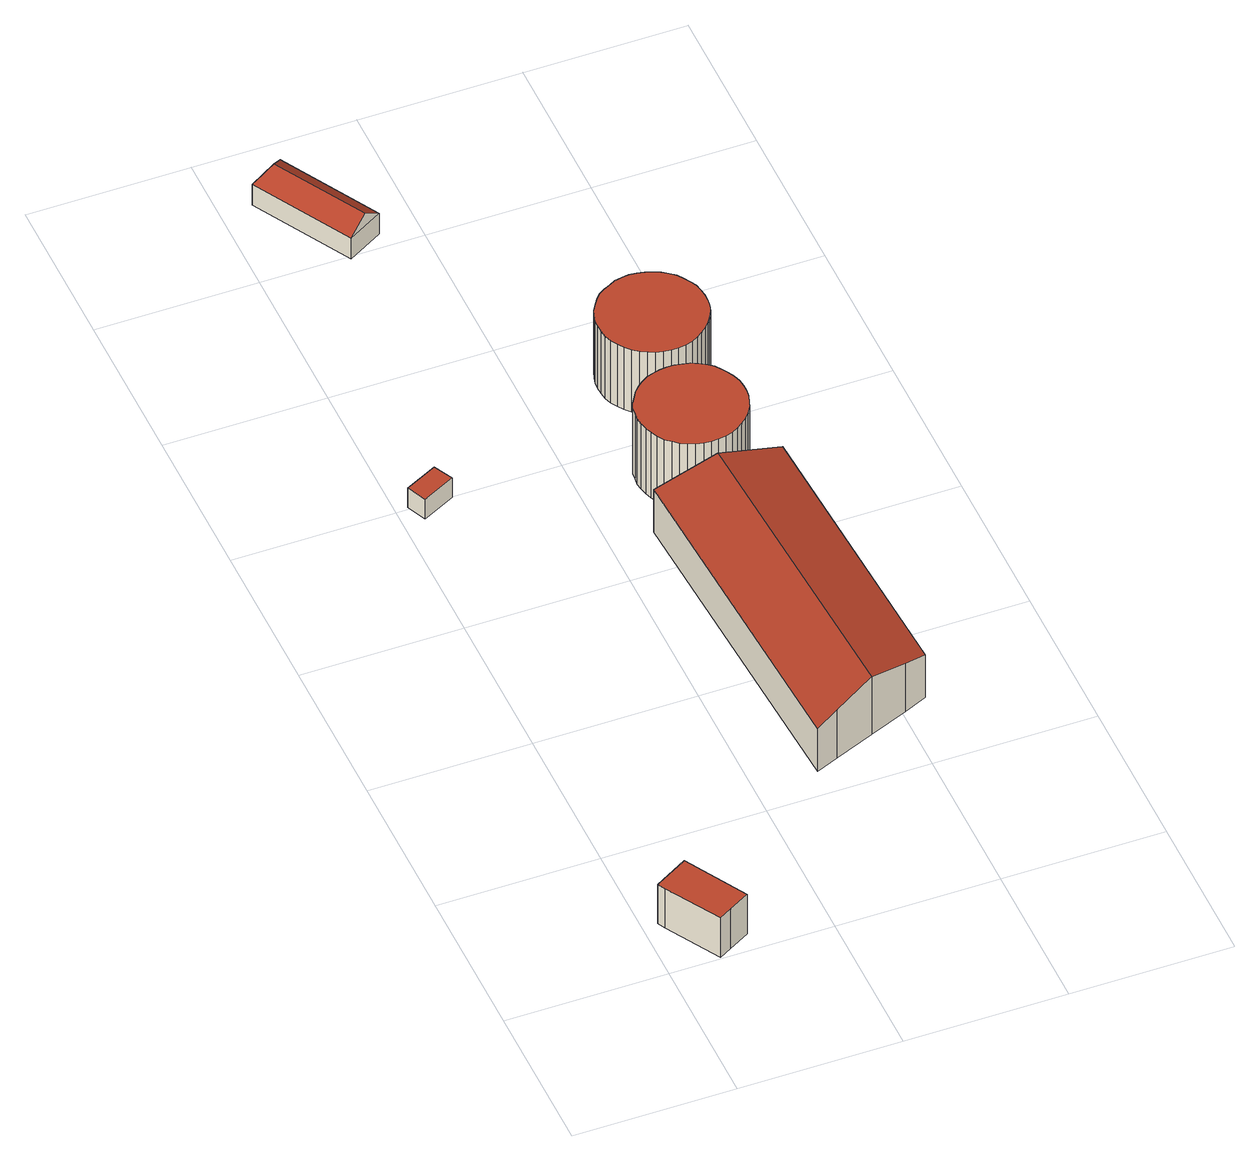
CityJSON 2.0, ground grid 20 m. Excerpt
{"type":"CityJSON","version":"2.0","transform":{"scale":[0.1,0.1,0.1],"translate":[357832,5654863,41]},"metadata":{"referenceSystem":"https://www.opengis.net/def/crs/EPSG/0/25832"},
"CityObjects":{
"building1":{"type":"Building","attributes":{"Geometrietyp2DReferenz":"3000","Gemeindeschluessel":"05316000","function":"31001_2100","roofType":"1000","measuredHeight":6.06},"address":[{"country":"Germany","locality":"Leverkusen","thoroughfareNumber":"41y","thoroughfareName":"CHEMPARK"}],"geometry":[{"type":"Solid","lod":"2","boundaries":[[[[0,1,2,3]],[[4,5,1,0]],[[6,7,5,4]],[[8,9,7,6]],[[10,11,9,8]],[[3,2,11,10]],[[8,6,4,0,3,10]],[[1,5,7,9,11,2]]]],"semantics":{"surfaces":[{"type":"WallSurface"},{"type":"RoofSurface"},{"type":"GroundSurface"}],"values":[[0,0,0,0,0,0,1,2]]}}]},
"building2":{"type":"Building","attributes":{"Geometrietyp2DReferenz":"3000","Gemeindeschluessel":"05316000","function":"51009_1610","roofType":"9999","measuredHeight":3},"geometry":[{"type":"Solid","lod":"2","boundaries":[[[[12,13,14,15]],[[13,16,17,14]],[[12,18,16,13]],[[15,19,18,12]],[[14,17,19,15]],[[16,18,19,17]]]],"semantics":{"surfaces":[{"type":"RoofSurface"},{"type":"WallSurface"},{"type":"GroundSurface"}],"values":[[0,1,1,1,1,2]]}}]},
"building3":{"type":"Building","attributes":{"Geometrietyp2DReferenz":"3000","Gemeindeschluessel":"05316000","function":"31001_2100","roofType":"5000","measuredHeight":5.05},"geometry":[{"type":"Solid","lod":"2","boundaries":[[[[20,21,22,23]],[[24,25,21,20]],[[26,27,25,24]],[[23,22,27,26]],[[20,28,24]],[[26,29,23]],[[23,29,28,20]],[[24,28,29,26]],[[21,25,27,22]]]],"semantics":{"surfaces":[{"type":"WallSurface"},{"type":"RoofSurface"},{"type":"GroundSurface"}],"values":[[0,0,0,0,1,0,1,1,2]]}}]},
"building4":{"type":"Building","attributes":{"Geometrietyp2DReferenz":"3000","Gemeindeschluessel":"05316000","function":"31001_2100","roofType":"3100","measuredHeight":8.83},"address":[{"country":"Germany","locality":"Leverkusen","thoroughfareNumber":"17y","thoroughfareName":"CHEMPARK"}],"geometry":[{"type":"Solid","lod":"2","boundaries":[[[[30,31,32,33]],[[34,35,31,30]],[[36,37,35,34]],[[38,39,37,36]],[[40,41,39,38]],[[42,43,41,40]],[[44,45,43,42]],[[33,32,45,44]],[[36,34,30,33,38]],[[44,42,40,38,33]],[[31,35,37,39,41,43,45,32]]]],"semantics":{"surfaces":[{"type":"WallSurface"},{"type":"RoofSurface"},{"type":"GroundSurface"}],"values":[[0,0,0,0,0,0,0,0,1,1,2]]}}]},
"building5":{"type":"Building","attributes":{"Geometrietyp2DReferenz":"3000","Gemeindeschluessel":"05316000","function":"31001_2100","roofType":"1000","measuredHeight":10.03},"address":[{"country":"Germany","locality":"Leverkusen","thoroughfareNumber":"25y","thoroughfareName":"CHEMPARK"}],"geometry":[{"type":"Solid","lod":"2","boundaries":[[[[46,47,48,49]],[[50,51,47,46]],[[52,53,51,50]],[[54,55,53,52]],[[56,57,55,54]],[[58,59,57,56]],[[60,61,59,58]],[[62,63,61,60]],[[64,65,63,62]],[[66,67,65,64]],[[68,69,67,66]],[[70,71,69,68]],[[72,73,71,70]],[[74,75,73,72]],[[76,77,75,74]],[[78,79,77,76]],[[80,81,79,78]],[[82,83,81,80]],[[84,85,83,82]],[[86,87,85,84]],[[88,89,87,86]],[[90,91,89,88]],[[92,93,91,90]],[[94,95,93,92]],[[96,97,95,94]],[[98,99,97,96]],[[100,101,99,98]],[[102,103,101,100]],[[104,105,103,102]],[[106,107,105,104]],[[108,109,107,106]],[[110,111,109,108]],[[112,113,111,110]],[[114,115,113,112]],[[116,117,115,114]],[[118,119,117,116]],[[120,121,119,118]],[[122,123,121,120]],[[124,125,123,122]],[[126,127,125,124]],[[128,129,127,126]],[[130,131,129,128]],[[132,133,131,130]],[[134,135,133,132]],[[49,48,135,134]],[[132,130,128,126,124,122,120,118,116,114,112,110,108,106,104,102,100,98,96,94,92,90,88,86,84,82,80,78,76,74,72,70,68,66,64,62,60,58,56,54,52,50,46,49,134]],[[47,51,53,55,57,59,61,63,65,67,69,71,73,75,77,79,81,83,85,87,89,91,93,95,97,99,101,103,105,107,109,111,113,115,117,119,121,123,125,127,129,131,133,135,48]]]],"semantics":{"surfaces":[{"type":"WallSurface"},{"type":"RoofSurface"},{"type":"GroundSurface"}],"values":[[0,0,0,0,0,0,0,0,0,0,0,0,0,0,0,0,0,0,0,0,0,0,0,0,0,0,0,0,0,0,0,0,0,0,0,0,0,0,0,0,0,0,0,0,0,1,2]]}}]},
"building6":{"type":"Building","attributes":{"Geometrietyp2DReferenz":"3000","Gemeindeschluessel":"05316000","function":"31001_2100","roofType":"1000","measuredHeight":9.54},"address":[{"country":"Germany","locality":"Leverkusen","thoroughfareNumber":"25y","thoroughfareName":"CHEMPARK"}],"geometry":[{"type":"Solid","lod":"2","boundaries":[[[[136,137,138,139]],[[140,141,137,136]],[[142,143,141,140]],[[144,145,143,142]],[[146,147,145,144]],[[148,149,147,146]],[[150,151,149,148]],[[152,153,151,150]],[[154,155,153,152]],[[156,157,155,154]],[[158,159,157,156]],[[160,161,159,158]],[[162,163,161,160]],[[164,165,163,162]],[[166,167,165,164]],[[168,169,167,166]],[[170,171,169,168]],[[172,173,171,170]],[[174,175,173,172]],[[176,177,175,174]],[[178,179,177,176]],[[180,181,179,178]],[[182,183,181,180]],[[184,185,183,182]],[[186,187,185,184]],[[188,189,187,186]],[[190,191,189,188]],[[192,193,191,190]],[[194,195,193,192]],[[196,197,195,194]],[[198,199,197,196]],[[200,201,199,198]],[[202,203,201,200]],[[204,205,203,202]],[[206,207,205,204]],[[208,209,207,206]],[[210,211,209,208]],[[212,213,211,210]],[[214,215,213,212]],[[216,217,215,214]],[[218,219,217,216]],[[220,221,219,218]],[[222,223,221,220]],[[224,225,223,222]],[[139,138,225,224]],[[222,220,218,216,214,212,210,208,206,204,202,200,198,196,194,192,190,188,186,184,182,180,178,176,174,172,170,168,166,164,162,160,158,156,154,152,150,148,146,144,142,140,136,139,224]],[[137,141,143,145,147,149,151,153,155,157,159,161,163,165,167,169,171,173,175,177,179,181,183,185,187,189,191,193,195,197,199,201,203,205,207,209,211,213,215,217,219,221,223,225,138]]]],"semantics":{"surfaces":[{"type":"WallSurface"},{"type":"RoofSurface"},{"type":"GroundSurface"}],"values":[[0,0,0,0,0,0,0,0,0,0,0,0,0,0,0,0,0,0,0,0,0,0,0,0,0,0,0,0,0,0,0,0,0,0,0,0,0,0,0,0,0,0,0,0,0,1,2]]}}]}
},
"vertices":[
[105,26,65],[105,26,4],[61,103,4],[61,103,65],[79,11,65],[79,11,4],[63,2,65],[63,2,4],[24,69,65],[24,69,4],[19,79,65],[19,79,4],
[18,758,56],[59,778,56],[47,802,56],[7,782,56],[59,778,26],[47,802,26],[18,758,26],[7,782,26],
[32,1298,57],[32,1298,25],[101,1176,25],[101,1176,57],[76,1323,57],[76,1323,25],[145,1201,57],[145,1201,25],[59,1301,76],[123,1189,76],
[297,229,99],[297,229,25],[347,249,25],[347,249,114],[269,217,91],[269,217,25],[246,642,91],[246,642,25],[325,647,114],[325,647,25],[405,651,91],[405,651,25],[425,281,91],[425,281,25],[396,269,99],[396,269,25],
[260,737,127],[260,737,26],[259,728,26],[259,728,127],[263,745,127],[263,745,26],[268,753,127],[268,753,26],[273,761,127],[273,761,26],[279,767,127],[279,767,26],[286,773,127],[286,773,26],[294,778,127],[294,778,26],[303,781,127],[303,781,26],[311,783,127],[311,783,26],[320,784,127],[320,784,26],[329,784,127],[329,784,26],[338,782,127],[338,782,26],[347,780,127],[347,780,26],[355,776,127],[355,776,26],[363,771,127],[363,771,26],[370,765,127],[370,765,26],[375,758,127],[375,758,26],[380,750,127],[380,750,26],[384,742,127],[384,742,26],[387,733,127],[387,733,26],[388,724,127],[388,724,26],[388,715,127],[388,715,26],[387,706,127],[387,706,26],[384,697,127],[384,697,26],[381,689,127],[381,689,26],[376,681,127],[376,681,26],[370,674,127],[370,674,26],[363,668,127],[363,668,26],[356,663,127],[356,663,26],[348,659,127],[348,659,26],[339,656,127],[339,656,26],[330,655,127],[330,655,26],[321,654,127],[321,654,26],[312,655,127],[312,655,26],[303,657,127],[303,657,26],[295,661,127],[295,661,26],[287,665,127],[287,665,26],[280,671,127],[280,671,26],[273,677,127],[273,677,26],[268,685,127],[268,685,26],[264,693,127],[264,693,26],[261,701,127],[261,701,26],[259,710,127],[259,710,26],[258,719,127],[258,719,26],
[278,894,123],[278,894,27],[276,886,27],[276,886,123],[281,903,123],[281,903,27],[286,911,123],[286,911,27],[291,918,123],[291,918,27],[297,925,123],[297,925,27],[305,930,123],[305,930,27],[313,934,123],[313,934,27],[321,938,123],[321,938,27],[330,940,123],[330,940,27],[339,941,123],[339,941,27],[348,940,123],[348,940,27],[357,938,123],[357,938,27],[365,935,123],[365,935,27],[374,931,123],[374,931,27],[381,926,123],[381,926,27],[388,920,123],[388,920,27],[393,913,123],[393,913,27],[398,905,123],[398,905,27],[402,897,123],[402,897,27],[404,888,123],[404,888,27],[405,879,123],[405,879,27],[405,870,123],[405,870,27],[404,861,123],[404,861,27],[401,852,123],[401,852,27],[397,844,123],[397,844,27],[392,837,123],[392,837,27],[386,830,123],[386,830,27],[379,824,123],[379,824,27],[372,819,123],[372,819,27],[364,815,123],[364,815,27],[355,812,123],[355,812,27],[346,811,123],[346,811,27],[337,811,123],[337,811,27],[328,812,123],[328,812,27],[319,814,123],[319,814,27],[311,818,123],[311,818,27],[303,822,123],[303,822,27],[296,828,123],[296,828,27],[290,835,123],[290,835,27],[285,842,123],[285,842,27],[280,850,123],[280,850,27],[277,859,123],[277,859,27],[276,868,123],[276,868,27],[275,877,123],[275,877,27]
]}
